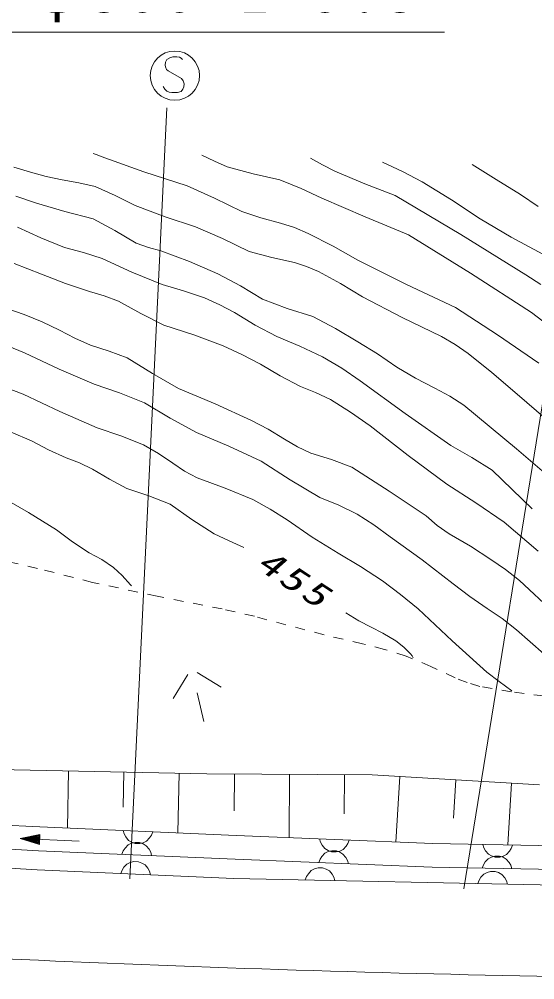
# Model space of a CAD drawing. Units: millimetres, scale not verified. Extents: x 40000 to 680000, y 20000 to 380000.
# Drawn here: x 218244 to 244309, y 272677 to 321248 of the extents above; entities that cross this region are included whole.
import ezdxf

# ---------------------------------------------------------------- set-up
doc = ezdxf.new("R2010")
doc.units = ezdxf.units.MM
doc.header["$LTSCALE"] = 1000
doc.linetypes.add('USER4', pattern=[1, 0.5, -0.5])
for name, color, linetype, lineweight in [('S-BGD', 1, 'Continuous', 13), ('S-BGD-HTXT', 6, 'Continuous', 13), ('S-BMK', 3, 'Continuous', 13)]:
    doc.layers.add(name, color=color, linetype=linetype, lineweight=lineweight)
doc.styles.add('ＭＳ ゴシック', font='')
doc.styles.get('ＭＳ ゴシック').set_extended_font_data('MS Gothic')

msp = doc.modelspace()

# ---------------------------------------------------------------- linework, layer by layer
at = {"layer": 'S-BGD'}
for p, q in [((225715, 319209), (225634, 319071)), ((225852, 319303), (225715, 319209)), ((226015, 319346), (225852, 319303)), ((226209, 319346), (226015, 319346)), ((226340, 319321), (226209, 319346)), ((226434, 319278), (226340, 319321)), ((226502, 319203), (226434, 319278)), ((225634, 319071), (225627, 318928)), ((225627, 318928), (225634, 318834)), ((225634, 318834), (225684, 318709)), ((225684, 318709), (225771, 318640)), ((225771, 318640), (226452, 318246)), ((226452, 318246), (226527, 318134)), ((225609, 317709), (225521, 317853)), ((225709, 317615), (225609, 317709)), ((226521, 317709), (226434, 317596)), ((226565, 317828), (226521, 317709)), ((226527, 318134), (226577, 317978)), ((226577, 317978), (226565, 317828)), ((240728, 277281), (247327, 318092)), ((225827, 317559), (225709, 317615)), ((225952, 317540), (225827, 317559)), ((226240, 317540), (225952, 317540)), ((226434, 317596), (226240, 317540)), ((225709, 316772), (223832, 277785)), ((222189, 314384), (221986, 314465)), ((222383, 314307), (222189, 314384)), ((224543, 313538), (222383, 314307)), ((228120, 314062), (227477, 314369)), ((228764, 313788), (228120, 314062)), ((230079, 313427), (228764, 313788)), ((233582, 313879), (232968, 314215)), ((234192, 313562), (233582, 313879)), ((237627, 313544), (236607, 314024)), ((242360, 313140), (241145, 313902)), ((218807, 313518), (217965, 313764)), ((219604, 313291), (218807, 313518)), ((220408, 313125), (219604, 313291)), ((226730, 312823), (224543, 313538)), ((231412, 313124), (230079, 313427)), ((235709, 312922), (234192, 313562)), ((238618, 313033), (237627, 313544)), ((221258, 312983), (220408, 313125)), ((222077, 312785), (221258, 312983)), ((228124, 312202), (226730, 312823)), ((232491, 312688), (231412, 313124)), ((237251, 312338), (235709, 312922)), ((240103, 312117), (238618, 313033)), ((243580, 312389), (242360, 313140)), ((223103, 312333), (222077, 312785)), ((224103, 311825), (223103, 312333)), ((233542, 312198), (232491, 312688)), ((240563, 310362), (237251, 312338)), ((244475, 311779), (243580, 312389)), ((219126, 311939), (218068, 312297)), ((220543, 311521), (219126, 311939)), ((229492, 311527), (228124, 312202)), ((235728, 311247), (233542, 312198)), ((241551, 311153), (240103, 312117)), ((221976, 311162), (220543, 311521)), ((225619, 311260), (224103, 311825)), ((230464, 311205), (229492, 311527)), ((223079, 310569), (221976, 311162)), ((227156, 310752), (225619, 311260)), ((231458, 310940), (230464, 311205)), ((232167, 310708), (231458, 310940)), ((237932, 310353), (235728, 311247)), ((243121, 310230), (241551, 311153)), ((218157, 310730), (219337, 310188)), ((224159, 309919), (223079, 310569)), ((228528, 310153), (227156, 310752)), ((232853, 310420), (232167, 310708)), ((234121, 309768), (232853, 310420)), ((219337, 310188), (220533, 309704)), ((224774, 309702), (224159, 309919)), ((229875, 309500), (228528, 310153)), ((241054, 308407), (237932, 310353)), ((243857, 308327), (240563, 310362)), ((244719, 309362), (243121, 310230)), ((220533, 309704), (221491, 309452)), ((221491, 309452), (222430, 309143)), ((225403, 309543), (224774, 309702)), ((226853, 308989), (225403, 309543)), ((231009, 309192), (229875, 309500)), ((235368, 309057), (234121, 309768)), ((222430, 309143), (223940, 308457)), ((228287, 308375), (226853, 308989)), ((232162, 308943), (231009, 309192)), ((232775, 308745), (232162, 308943)), ((237828, 307834), (235368, 309057)), ((217988, 308903), (219370, 308362)), ((223940, 308457), (225475, 307826)), ((233367, 308491), (232775, 308745)), ((234490, 307881), (233367, 308491)), ((219370, 308362), (220576, 307890)), ((229427, 307762), (228287, 308375)), ((244139, 306412), (241054, 308407)), ((244612, 307837), (243857, 308327)), ((220576, 307890), (221804, 307476)), ((221804, 307476), (222545, 307262)), ((225475, 307826), (226551, 307518)), ((226551, 307518), (227608, 307152)), ((230536, 307096), (229427, 307762)), ((235596, 307211), (234490, 307881)), ((240296, 306675), (237828, 307834)), ((222545, 307262), (223262, 306993)), ((223262, 306993), (224395, 306361)), ((227608, 307152), (228384, 306810)), ((231798, 306625), (230536, 307096)), ((237596, 306172), (235596, 307211)), ((217272, 306734), (218495, 306322)), ((228384, 306810), (229135, 306414)), ((233086, 306211), (231798, 306625)), ((242419, 305296), (240296, 306675)), ((218495, 306322), (219404, 305954)), ((224395, 306361), (225554, 305783)), ((229135, 306414), (230181, 305784)), ((234234, 305604), (233086, 306211)), ((239600, 305199), (237596, 306172)), ((245000, 305762), (244139, 306412)), ((219404, 305954), (220288, 305531)), ((220288, 305531), (221052, 305120)), ((225554, 305783), (227067, 305289)), ((230181, 305784), (231262, 305204)), ((235359, 304941), (234234, 305604)), ((221052, 305120), (221848, 304760)), ((227067, 305289), (228555, 304740)), ((231262, 305204), (232436, 304720)), ((240285, 304799), (239600, 305199)), ((244515, 303862), (242419, 305296)), ((217656, 304732), (218515, 304375)), ((221848, 304760), (222785, 304471)), ((228555, 304740), (229503, 304301)), ((232436, 304720), (233583, 304182)), ((236359, 304326), (235359, 304941)), ((240940, 304347), (240285, 304799)), ((218515, 304375), (220263, 303558)), ((222785, 304471), (223704, 304124)), ((223704, 304124), (224982, 303328)), ((229503, 304301), (230435, 303804)), ((233583, 304182), (234550, 303599)), ((237328, 303658), (236359, 304326)), ((242140, 303387), (240940, 304347)), ((230435, 303804), (231439, 303209)), ((234550, 303599), (235485, 302964)), ((238282, 303096), (237328, 303658)), ((220263, 303558), (222031, 302799)), ((224982, 303328), (226293, 302583)), ((231439, 303209), (232468, 302669)), ((239259, 302591), (238282, 303096)), ((243296, 302385), (242140, 303387)), ((217598, 302602), (218446, 302286)), ((222031, 302799), (223315, 302351)), ((232468, 302669), (233231, 302370)), ((235485, 302964), (237756, 301305)), ((218446, 302286), (220305, 301411)), ((223315, 302351), (224571, 301848)), ((226293, 302583), (228146, 301800)), ((233231, 302370), (233978, 302013)), ((240013, 302182), (239259, 302591)), ((240726, 301728), (240013, 302182)), ((245003, 300926), (243296, 302385)), ((224571, 301848), (225868, 301073)), ((228146, 301800), (229981, 300961)), ((233978, 302013), (234995, 301376)), ((243387, 299522), (240726, 301728)), ((220305, 301411), (222190, 300591)), ((234995, 301376), (235983, 300686)), ((237756, 301305), (240059, 299697)), ((225868, 301073), (227201, 300348)), ((229981, 300961), (230838, 300511)), ((235983, 300686), (237904, 299186)), ((217839, 300367), (218863, 299925)), ((222190, 300591), (223376, 300187)), ((223376, 300187), (224534, 299728)), ((227201, 300348), (228846, 299652)), ((230838, 300511), (231662, 300010)), ((218863, 299925), (219722, 299474)), ((224534, 299728), (225282, 299290)), ((231662, 300010), (232306, 299633)), ((240059, 299697), (241122, 299094)), ((219722, 299474), (220613, 299076)), ((225282, 299290), (226003, 298797)), ((228846, 299652), (230470, 298898)), ((232306, 299633), (232991, 299304)), ((232991, 299304), (234038, 298978)), ((246002, 297277), (243387, 299522)), ((220613, 299076), (221292, 298817)), ((221292, 298817), (221945, 298504)), ((226003, 298797), (226606, 298400)), ((230470, 298898), (231944, 297954)), ((234038, 298978), (235057, 298597)), ((237904, 299186), (239863, 297735)), ((241122, 299094), (242146, 298443)), ((221945, 298504), (222801, 297990)), ((226606, 298400), (227235, 298059)), ((235057, 298597), (236955, 297392)), ((242146, 298443), (243162, 297469)), ((222801, 297990), (223693, 297526)), ((227235, 298059), (228650, 297540)), ((231944, 297954), (233446, 297065)), ((223693, 297526), (224805, 297150)), ((228650, 297540), (230052, 296962)), ((236955, 297392), (238823, 296135)), ((239863, 297735), (241328, 296798)), ((243162, 297469), (244169, 296487)), ((217257, 297129), (218708, 296300)), ((224805, 297150), (225884, 296721)), ((230052, 296962), (230935, 296474)), ((233446, 297065), (234399, 296673)), ((241328, 296798), (242754, 295815)), ((218708, 296300), (220121, 295424)), ((225884, 296721), (226972, 295951)), ((230935, 296474), (231787, 295933)), ((234399, 296673), (235331, 296225)), ((226972, 295951), (228097, 295230)), ((231787, 295933), (233054, 295066)), ((235331, 296225), (236173, 295676)), ((238823, 296135), (239382, 295654)), ((242754, 295815), (244485, 294350)), ((220121, 295424), (220931, 294821)), ((236173, 295676), (236994, 295068)), ((239382, 295654), (239978, 295221)), ((228097, 295230), (228850, 294879)), ((228850, 294879), (229603, 294539)), ((233054, 295066), (234363, 294244)), ((236994, 295068), (238608, 293907)), ((239978, 295221), (241055, 294602)), ((220931, 294821), (221773, 294270)), ((241055, 294602), (242092, 293936)), ((221773, 294270), (222413, 293925)), ((222413, 293925), (223018, 293529)), ((234363, 294244), (235498, 293574)), ((238608, 293907), (240183, 292700)), ((242092, 293936), (242829, 293430)), ((223018, 293529), (223450, 293128)), ((235498, 293574), (236603, 292852)), ((242829, 293430), (243540, 292868)), ((223450, 293128), (223875, 292647)), ((223875, 292647), (223897, 292621)), ((223897, 292621), (223918, 292596)), ((236603, 292852), (237528, 292167)), ((240183, 292700), (241024, 292058)), ((243540, 292868), (245270, 291247)), ((237528, 292167), (238417, 291434)), ((241024, 292058), (241908, 291459)), ((238417, 291434), (240133, 289809)), ((241908, 291459), (242665, 290941)), ((234755, 291227), (235406, 290829)), ((242665, 290941), (243385, 290375)), ((235406, 290829), (236040, 290509)), ((236040, 290509), (236633, 290207)), ((236633, 290207), (237276, 289808)), ((243385, 290375), (244758, 289156)), ((237276, 289808), (237691, 289492)), ((237691, 289492), (238033, 289158)), ((240133, 289809), (241884, 288233)), ((238033, 289158), (238109, 289057)), ((238109, 289057), (238165, 288960)), ((226772, 288113), (226019, 286905)), ((227247, 288223), (228454, 287470)), ((241884, 288233), (242513, 287756)), ((242513, 287756), (243153, 287290)), ((227237, 287188), (227574, 285732)), ((227730, 283098), (216548, 283326)), ((220741, 283241), (220682, 280344)), ((223537, 283184), (223500, 281408)), ((226332, 283127), (226271, 280105)), ((236083, 283046), (227730, 283098)), ((229122, 283089), (229110, 281226)), ((231906, 283072), (231886, 279868)), ((234691, 283054), (234678, 281073)), ((244550, 282529), (236083, 283046)), ((237494, 282959), (237292, 279643)), ((240316, 282787), (240198, 280844)), ((243139, 282615), (242949, 279497)), ((219283, 280404), (199311, 281483)), ((219225, 279205), (199251, 280284)), ((229206, 279979), (219283, 280404)), ((219295, 280022), (218286, 279815)), ((221283, 279685), (218286, 279815)), ((218286, 279815), (219274, 279522)), ((218388, 279811), (219269, 279985)), ((219250, 279561), (218390, 279811)), ((218490, 279806), (219230, 279949)), ((219215, 279600), (218490, 279806)), ((218590, 279802), (219191, 279913)), ((219179, 279639), (218590, 279802)), ((218693, 279797), (219152, 279878)), ((219143, 279678), (218693, 279797)), ((218793, 279793), (219112, 279842)), ((219107, 279717), (218793, 279793)), ((218895, 279789), (219073, 279806)), ((219072, 279781), (218895, 279789)), ((219071, 279756), (218895, 279789)), ((219073, 279806), (219071, 279756)), ((219112, 279842), (219107, 279717)), ((219152, 279878), (219143, 279678)), ((219191, 279913), (219179, 279639)), ((219230, 279949), (219215, 279600)), ((219269, 279985), (219250, 279561)), ((219274, 279522), (219295, 280022)), ((223544, 280049), (223495, 280224)), ((223628, 279899), (223544, 280049)), ((223767, 279728), (223628, 279899)), ((224830, 279847), (224681, 279689)), ((224926, 279990), (224830, 279847)), ((224994, 280159), (224926, 279990)), ((239153, 279565), (229206, 279979)), ((233479, 279629), (233430, 279803)), ((219158, 278244), (194250, 279632)), ((223508, 279195), (223604, 279337)), ((223604, 279337), (223753, 279496)), ((223753, 279496), (223922, 279578)), ((223928, 279631), (223767, 279728)), ((223922, 279578), (224100, 279623)), ((224102, 279571), (223928, 279631)), ((224100, 279623), (224333, 279613)), ((224334, 279561), (224102, 279571)), ((224333, 279613), (224507, 279553)), ((224512, 279606), (224334, 279561)), ((224507, 279553), (224668, 279456)), ((224681, 279689), (224512, 279606)), ((224668, 279456), (224807, 279285)), ((224807, 279285), (224890, 279135)), ((233563, 279479), (233479, 279629)), ((233703, 279308), (233563, 279479)), ((233864, 279211), (233703, 279308)), ((234766, 279429), (234617, 279270)), ((234862, 279571), (234766, 279429)), ((234929, 279741), (234862, 279571)), ((245709, 279446), (239153, 279565)), ((241734, 279346), (241681, 279520)), ((241822, 279198), (241734, 279346)), ((243118, 279321), (243025, 279176)), ((243181, 279492), (243118, 279321)), ((229155, 278780), (219225, 279205)), ((223440, 279025), (223508, 279195)), ((224890, 279135), (224939, 278961)), ((233454, 278774), (233550, 278916)), ((233550, 278916), (233699, 279075)), ((233699, 279075), (233868, 279158)), ((234038, 279151), (233864, 279211)), ((233868, 279158), (234046, 279204)), ((234270, 279142), (234038, 279151)), ((234046, 279204), (234278, 279194)), ((234448, 279187), (234270, 279142)), ((234278, 279194), (234452, 279134)), ((234617, 279270), (234448, 279187)), ((234452, 279134), (234613, 279037)), ((234613, 279037), (234753, 278866)), ((234753, 278866), (234836, 278717)), ((241808, 278636), (241954, 278798)), ((241965, 279031), (241822, 279198)), ((241954, 278798), (242120, 278885)), ((242128, 278938), (241965, 279031)), ((242120, 278885), (242297, 278935)), ((242303, 278882), (242128, 278938)), ((242297, 278935), (242530, 278930)), ((242536, 278878), (242303, 278882)), ((242530, 278930), (242705, 278875)), ((242713, 278927), (242536, 278878)), ((242705, 278875), (242868, 278782)), ((242880, 279014), (242713, 278927)), ((243025, 279176), (242880, 279014)), ((223445, 278225), (223541, 278367)), ((223541, 278367), (223691, 278525)), ((223691, 278525), (223860, 278608)), ((223860, 278608), (224038, 278652)), ((224038, 278652), (224271, 278642)), ((224271, 278642), (224444, 278581)), ((224444, 278581), (224605, 278484)), ((224605, 278484), (224744, 278313)), ((224744, 278313), (224827, 278162)), ((239117, 278366), (229155, 278780)), ((233175, 278287), (233352, 278336)), ((233352, 278336), (233585, 278331)), ((233387, 278604), (233454, 278774)), ((233585, 278331), (233760, 278275)), ((234836, 278717), (234885, 278542)), ((245687, 278247), (239117, 278366)), ((241652, 278320), (241715, 278491)), ((241715, 278491), (241808, 278636)), ((242868, 278782), (243012, 278614)), ((243012, 278614), (243099, 278466)), ((243099, 278466), (243152, 278293)), ((229095, 277798), (219158, 278244)), ((223377, 278055), (223445, 278225)), ((224827, 278162), (224876, 277988)), ((232706, 277723), (232769, 277894)), ((232769, 277894), (232862, 278039)), ((232862, 278039), (233008, 278201)), ((233008, 278201), (233175, 278287)), ((233760, 278275), (233923, 278182)), ((233923, 278182), (234066, 278014)), ((234066, 278014), (234153, 277866)), ((234153, 277866), (234205, 277692)), ((241490, 277713), (241583, 277858)), ((241583, 277858), (241729, 278020)), ((241729, 278020), (241896, 278106)), ((241896, 278106), (242073, 278155)), ((242073, 278155), (242306, 278150)), ((242306, 278150), (242481, 278094)), ((242481, 278094), (242644, 278001)), ((242644, 278001), (242787, 277833)), ((242787, 277833), (242874, 277685)), ((255258, 277255), (229095, 277798)), ((241427, 277542), (241490, 277713)), ((242874, 277685), (242926, 277511))]:
    msp.add_line(p, q, dxfattribs=at)
at = {"layer": 'S-BGD', "linetype": 'USER4'}
for p, q in [((219162, 293480), (216361, 294128)), ((221952, 292773), (219162, 293480)), ((225226, 292071), (221952, 292773)), ((228507, 291429), (225226, 292071)), ((230131, 291056), (228507, 291429)), ((231731, 290626), (230131, 291056)), ((233656, 290120), (231731, 290626)), ((235599, 289670), (233656, 290120)), ((236713, 289383), (235599, 289670)), ((237807, 289040), (236713, 289383)), ((239052, 288522), (237807, 289040)), ((240277, 287947), (239052, 288522)), ((240896, 287702), (240277, 287947)), ((241533, 287515), (240896, 287702)), ((243138, 287242), (241533, 287515)), ((244764, 287027), (243138, 287242))]:
    msp.add_line(p, q, dxfattribs=at)
at = {"layer": 'S-BGD'}
msp.add_circle((226115, 318396), 1244, dxfattribs=at)
at = {"layer": 'S-BGD-HTXT'}
msp.add_line((204862, 320597), (239737, 320597), dxfattribs=at)
at = {"layer": 'S-BMK'}
msp.add_arc((263603, 1272677), 1000000, 267.20657, 270.39525, dxfattribs=at)

# ---------------------------------------------------------------- texts
at = {"layer": 'S-BGD', "insert": (230124, 293527), "char_height": 1246, "attachment_point": 7, "rotation": 326.6, "style": 'ＭＳ ゴシック'}
msp.add_mtext('\\T1.18;\\W1.35;\\Q15;455', dxfattribs=at)
at = {"layer": 'S-BGD-HTXT', "insert": (205862, 321097), "char_height": 1833, "attachment_point": 7, "style": 'ＭＳ ゴシック'}
msp.add_mtext('\\T1.2;\\W1.25;ﾋｭ-ﾑ管\\~φ500\\~L=9.5', dxfattribs=at)

doc.saveas('drawing.dxf')
